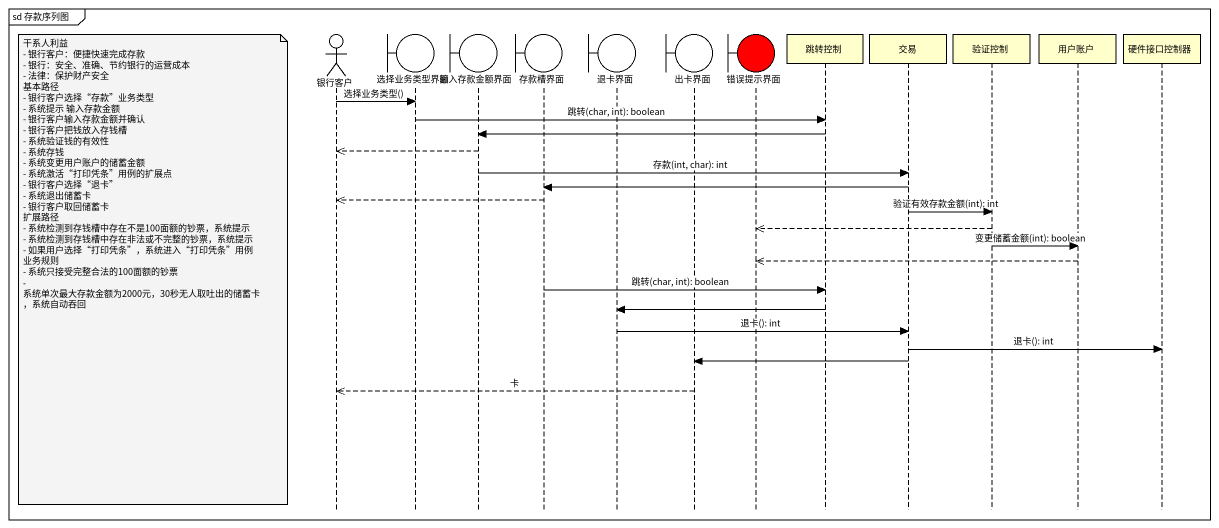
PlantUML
@startuml
mainframe sd 存款序列图
hide footbox
actor 银行客户
boundary 选择业务类型界面
boundary 输入存款金额界面
boundary 存款槽界面
boundary 退卡界面
boundary 出卡界面
boundary 错误提示界面 #FF0000
participant 跳转控制
participant 交易
participant 验证控制
participant 用户账户
participant 硬件接口控制器

银行客户 -> 选择业务类型界面 : 选择业务类型()
选择业务类型界面 -> 跳转控制 : 跳转(char, int): boolean
跳转控制 -> 输入存款金额界面
输入存款金额界面 -->> 银行客户
输入存款金额界面 -> 交易 : 存款(int, char): int
交易 -> 存款槽界面
存款槽界面 -->> 银行客户
交易 -> 验证控制 : 验证有效存款金额(int): int
验证控制 -->> 错误提示界面
验证控制 -> 用户账户 : 变更储蓄金额(int): boolean
用户账户 -->> 错误提示界面
note left of 银行客户
  干系人利益
  - 银行客户：便捷快速完成存款
  - 银行：安全、准确、节约银行的运营成本
  - 法律：保护财产安全
  基本路径
  - 银行客户选择“存款”业务类型
  - 系统提示 输入存款金额
  - 银行客户输入存款金额并确认
  - 银行客户把钱放入存钱槽
  - 系统验证钱的有效性
  - 系统存钱
  - 系统变更用户账户的储蓄金额
  - 系统激活“打印凭条”用例的扩展点
  - 银行客户选择“退卡”
  - 系统退出储蓄卡
  - 银行客户取回储蓄卡
  扩展路径
  - 系统检测到存钱槽中存在不是100面额的钞票，系统提示
  - 系统检测到存钱槽中存在非法或不完整的钞票，系统提示
  - 如果用户选择“打印凭条”，系统进入“打印凭条”用例
  业务规则
  - 系统只接受完整合法的100面额的钞票
  - 系统单次最大存款金额为2000元，30秒无人取吐出的储蓄卡，系统自动吞回
end note
存款槽界面 -> 跳转控制 : 跳转(char, int): boolean
跳转控制 -> 退卡界面
退卡界面 -> 交易 : 退卡(): int
交易 -> 硬件接口控制器 : 退卡(): int
交易 -> 出卡界面
出卡界面 -->> 银行客户 : 卡
@enduml
